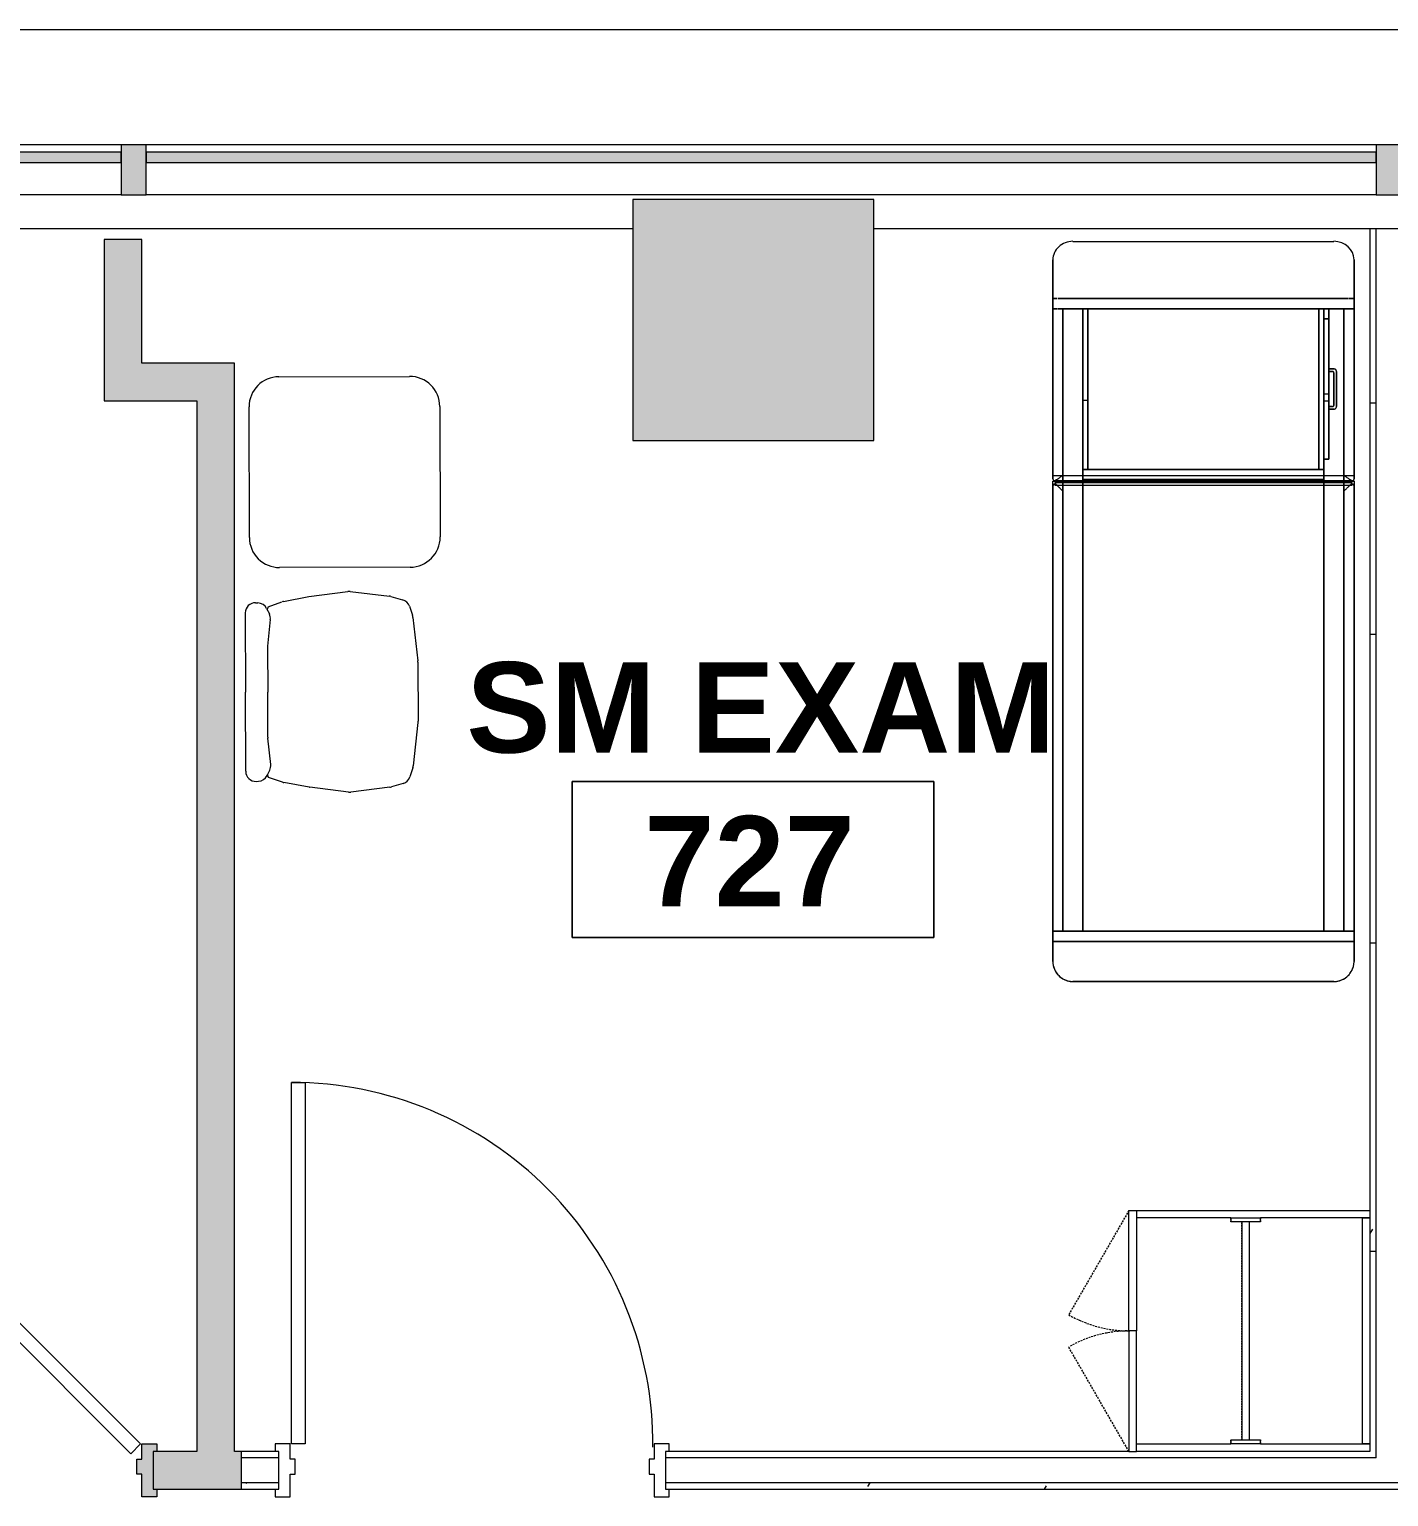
# Model space of a CAD drawing. Header units: inches. Extents: x 1076 to 2563, y 349 to 2134.
# Drawn here: x 1494.7 to 1630.1, y 1987.7 to 2133.9 of the extents above; entities that cross this region are included whole.
import ezdxf

# ---------------------------------------------------------------- set-up
doc = ezdxf.new("R2010")
doc.units = ezdxf.units.IN
doc.header["$MEASUREMENT"] = 0
doc.linetypes.add('Dash', pattern=[0.25, 0.125, -0.125])
doc.linetypes.add('Hidden', pattern=[0.28125, 0.1875, -0.09375])
for name, color, linetype, lineweight in [('A-AREA-IDEN', 2, 'Continuous', 9), ('A-DOOR', 31, 'Continuous', 13), ('A-GLAZ-CURT', 52, 'Continuous', 13), ('A-GLAZ-CWMG', 51, 'Continuous', 13), ('A-WALL', 113, 'Continuous', 13), ('A-WALL-PATT', 111, 'Continuous', 13), ('I-FURN', 30, 'Continuous', 9), ('I-WALL', 2, 'Continuous', 13), ('Q-CASE', 31, 'Continuous', 13), ('Q-CASE-HDLN', 31, 'Dash', 9)]:
    doc.layers.add(name, color=color, linetype=linetype, lineweight=lineweight)
doc.styles.add('Swis721 Lt BT_B', font='', dxfattribs={"height": 9})
doc.styles.get('Swis721 Lt BT_B').set_extended_font_data('Swis721 Lt BT', bold=True)
pattern_1 = [(0, (0, 0), (30.72, 7.68), [1.267, -21.773, 1.267, -21.773, -122.88]), (0, (0, 0), (30.72, 7.68), [-46.08, 1.267, -44.813, 1.267, -21.773, -53.76]), (0, (0, 0), (30.72, 7.68), [-115.2, 1.267, -14.093, 1.267, -37.133]), (120, (11.52, 3.84), (-22.011075, 22.7643), [1.267, -21.773, 1.267, -21.773, -122.88]), (120, (11.52, 3.84), (-22.011075, 22.7643), [-46.08, 1.267, -44.813, 1.267, -21.773, -53.76]), (120, (11.52, 3.84), (-22.011075, 22.7643), [-115.2, 1.267, -14.093, 1.267, -37.133]), (240, (15.36, 19.2), (-8.708925, -30.4443), [1.267, -21.773, 1.267, -21.773, -122.88]), (240, (15.36, 19.2), (-8.708925, -30.4443), [-46.08, 1.267, -44.813, 1.267, -21.773, -53.76]), (240, (15.36, 19.2), (-8.708925, -30.4443), [-115.2, 1.267, -14.093, 1.267, -37.133])]

# ---------------------------------------------------------------- blocks, each defined once
blk = doc.blocks.new('Door - Single - Solid Door-7732912-Level XX  POWER _ SIGNAL')
at = {"layer": 'A-DOOR'}
h = blk.add_hatch(color=250, dxfattribs=at)
h.paths.add_polyline_path([(22.12, 2.54), (22.12, 0.29), (21.62, 0.29), (21.62, -1.21), (22.12, -1.21), (22.12, -2.71), (23.62, -2.71), (23.62, -1.96), (23.24, -1.96), (23.24, 1.79), (23.62, 1.79), (23.62, 2.54), (23.24, 2.54)], flags=0)
h.paths.add_polyline_path([(-14.68, 2.54), (-15.63, 2.54), (-15.63, 1.79), (-15.26, 1.79), (-15.26, -1.96), (-15.63, -1.96), (-15.63, -2.71), (-14.13, -2.71), (-14.13, -1.21), (-13.63, -1.21), (-13.63, 0.29), (-14.13, 0.29), (-14.13, 2.54)], flags=0)
at = {"layer": 'A-DOOR', "color": 8, "lineweight": 20}
for p, q in [((-15.63, 2.54), (-14.13, 2.54)), ((-15.63, 1.79), (-15.63, 2.54)), ((-14.13, 2.54), (-14.13, 0.29)), ((22.12, 2.54), (23.62, 2.54)), ((22.12, 0.29), (22.12, 2.54)), ((23.62, 2.54), (23.62, 1.79)), ((-14.13, 0.29), (-13.63, 0.29)), ((-13.63, 0.29), (-13.63, -1.21)), ((21.62, 0.29), (22.12, 0.29)), ((21.62, -1.21), (21.62, 0.29)), ((-14.13, -1.21), (-14.13, -2.71)), ((-13.63, -1.21), (-14.13, -1.21)), ((22.12, -1.21), (21.62, -1.21)), ((22.12, -2.71), (22.12, -1.21)), ((-15.63, -2.71), (-15.63, -1.96)), ((-14.13, -2.71), (-15.63, -2.71)), ((-13.03, -1.74), (-14.01, -2.71)), ((-14.01, -2.71), (11.45, -28.17)), ((12.42, -27.2), (-13.03, -1.74)), ((23.62, -2.71), (22.12, -2.71)), ((23.62, -1.96), (23.62, -2.71)), ((11.45, -28.17), (12.42, -27.2))]:
    blk.add_line(p, q, dxfattribs=at)
at = {"layer": 'A-DOOR', "lineweight": 9}
blk.add_arc((-14.01, -2.71), 36, 315, 0.5, dxfattribs=at)
blk = doc.blocks.new('System Panel - Glazed-7148733-Level XX  POWER _ SIGNAL')
at = {"layer": 'A-GLAZ-CURT', "lineweight": 9}
blk.add_hatch(color=7, dxfattribs=at).paths.add_polyline_path([(23.75, 0.75), (23.75, 1.75), (-23.75, 1.75), (-23.75, 0.75)], flags=0)
at = {"layer": 'A-GLAZ-CURT', "color": 8, "lineweight": 20}
for p, q in [((23.75, 1.75), (-23.75, 1.75)), ((-23.75, 1.75), (-23.75, 0.75)), ((23.75, 0.75), (23.75, 1.75)), ((-23.75, 0.75), (23.75, 0.75))]:
    blk.add_line(p, q, dxfattribs=at)
blk = doc.blocks.new('System Panel - Glazed-7148734-Level XX  POWER _ SIGNAL')
at = {"layer": 'A-GLAZ-CURT', "lineweight": 9}
blk.add_hatch(color=7, dxfattribs=at).paths.add_polyline_path([(60.12, 0.75), (61.25, 0.75), (61.25, 1.75), (-61.25, 1.75), (-61.25, 0.75), (47.87, 0.75)], flags=0)
at = {"layer": 'A-GLAZ-CURT', "color": 8, "lineweight": 20}
for p, q in [((61.25, 1.75), (-61.25, 1.75)), ((-61.25, 1.75), (-61.25, 0.75)), ((61.25, 0.75), (61.25, 1.75)), ((-61.25, 0.75), (61.25, 0.75))]:
    blk.add_line(p, q, dxfattribs=at)
blk = doc.blocks.new('Rectangular Mullion - 2_5_ x 5_ rectangular-7148713-Level XX  POWER _ SIGNAL')
at = {"layer": 'A-GLAZ-CWMG', "lineweight": 9}
blk.add_hatch(color=7, dxfattribs=at).paths.add_polyline_path([(-1.25, 2.5), (1.25, 2.5), (1.25, -2.5), (-1.25, -2.5), (-1.25, -0.75)], flags=0)
at = {"layer": 'A-GLAZ-CWMG', "color": 8, "lineweight": 20}
for p, q in [((-1.25, 2.5), (1.25, 2.5)), ((-1.25, -2.5), (-1.25, 2.5)), ((1.25, 2.5), (1.25, -2.5)), ((1.25, -2.5), (-1.25, -2.5))]:
    blk.add_line(p, q, dxfattribs=at)
blk = doc.blocks.new('Rectangular Mullion - 2_5_ x 5_ rectangular-7148718-Level XX  POWER _ SIGNAL')
at = {"layer": 'A-GLAZ-CWMG', "lineweight": 9}
for p, q in [((1179.55, 2122.36), (1132.05, 2122.36)), ((1179.55, 2117.36), (1132.05, 2117.36))]:
    blk.add_line(p, q, dxfattribs=at)
blk = doc.blocks.new('Rectangular Mullion - 2_5_ x 5_ rectangular-7148719-Level XX  POWER _ SIGNAL')
at = {"layer": 'A-GLAZ-CWMG', "lineweight": 9}
for p, q in [((1628.8, 2122.36), (1506.3, 2122.36)), ((1628.8, 2117.36), (1506.3, 2117.36))]:
    blk.add_line(p, q, dxfattribs=at)
blk = doc.blocks.new('Door - Single - Solid Door-7355446-Level XX  POWER _ SIGNAL')
at = {"layer": 'A-DOOR'}
for p, q in [((-14.01, 38.71), (-12.63, 38.71)), ((-14.01, 2.71), (-14.01, 38.71)), ((-12.63, 38.71), (-12.63, 2.71)), ((-12.63, 2.71), (-14.01, 2.71))]:
    blk.add_line(p, q, dxfattribs=at)
at = {"layer": 'A-DOOR', "lineweight": 9}
for p, q in [((-15.63, 2.71), (-15.63, 1.96)), ((-14.13, 2.71), (-15.63, 2.71)), ((-14.13, 1.21), (-14.13, 2.71)), ((23.62, 2.71), (22.12, 2.71)), ((22.12, 2.71), (22.12, 1.21)), ((23.62, 1.96), (23.62, 2.71)), ((-13.63, 1.21), (-14.13, 1.21)), ((-13.63, -0.29), (-13.63, 1.21)), ((22.12, 1.21), (21.62, 1.21)), ((21.62, 1.21), (21.62, -0.29)), ((-14.13, -2.54), (-14.13, -0.29)), ((-14.13, -0.29), (-13.63, -0.29)), ((21.62, -0.29), (22.12, -0.29)), ((22.12, -0.29), (22.12, -2.54)), ((-15.63, -1.79), (-15.63, -2.54)), ((-15.63, -2.54), (-14.13, -2.54)), ((22.12, -2.54), (23.62, -2.54)), ((23.62, -2.54), (23.62, -1.79))]:
    blk.add_line(p, q, dxfattribs=at)
blk.add_arc((-14.01, 2.71), 36, 359.5, 90, dxfattribs=at)
blk = doc.blocks.new('F-Chairs - Side 03-3064987-Level XX  POWER _ SIGNAL')
at = {"layer": 'I-FURN'}
for p, q in [((-7.89, 0), (0, 0)), ((7.89, 0), (0, 0)), ((-8.89, -1.03), (-8.88, -1.27)), ((8.89, -1.03), (8.88, -1.27)), ((-8.98, -3.66), (-8.5, -2.28)), ((-8.5, -2.28), (-8.21, -2.18)), ((-8.32, -2.13), (-7.77, -2.4)), ((-7.23, -2.49), (-4.58, -2.22)), ((-4.48, -2.21), (0, -2.21)), ((4.48, -2.21), (0, -2.21)), ((7.23, -2.49), (4.58, -2.22)), ((8.32, -2.13), (7.77, -2.4)), ((8.5, -2.28), (8.21, -2.18)), ((8.5, -2.28), (8.98, -3.66)), ((-9.49, -6.31), (-9.01, -3.8)), ((9.01, -3.8), (9.5, -6.34)), ((-9.98, -10.22), (-9.5, -6.37)), ((9.5, -6.34), (9.98, -10.22)), ((-9.51, -14.36), (-9.99, -10.46)), ((9.99, -10.46), (9.51, -14.36)), ((-9.15, -15.67), (-9.48, -14.51)), ((9.48, -14.51), (9.15, -15.67)), ((-7.6, -16.65), (-8.5, -16.35)), ((-3.06, -17.17), (-7.39, -16.69)), ((2.94, -17.18), (-2.94, -17.18)), ((7.39, -16.69), (3.06, -17.17)), ((8.5, -16.35), (7.6, -16.65))]:
    blk.add_line(p, q, dxfattribs=at)
for centre, start, end in [((-7.89, -1), 90, 182), ((-7.88, -1.23), 182, 244), ((7.89, -1), 358, 90), ((7.88, -1.23), 296, 358), ((-7.33, -1.5), 244, 276), ((-4.48, -3.21), 90, 96), ((4.48, -3.21), 84, 90), ((7.33, -1.5), 264, 296), ((-8.03, -3.99), 160.9825, 169.1632), ((8.03, -3.99), 10.8368, 19.0175), ((-8.51, -6.5), 169.1632, 172.875), ((-8.99, -10.34), 172.875, 186.9664), ((8.99, -10.34), 353.0336, 7.125), ((-8.52, -14.23), 186.9664, 195.9742), ((8.52, -14.23), 344.0258, 353.0336), ((-8.18, -15.4), 195.9742, 251.5651), ((8.18, -15.4), 288.435, 344.0258), ((-7.28, -15.7), 251.5651, 263.6598), ((-2.94, -16.18), 263.6598, 270), ((2.94, -16.18), 270, 276.3402), ((7.28, -15.7), 276.3402, 288.435)]:
    blk.add_arc(centre, 1, start, end, dxfattribs=at)
blk = doc.blocks.new('Bernhardt_Design-Table-Occasional-Accent-_A19-A42_ - A19-7108323-Level XX  POWER _ SIGNAL')
at = {"layer": 'I-FURN'}
for p, q in [((-6.5, 9.5), (6.5, 9.5)), ((-9.5, -6.51), (-9.5, 6.5)), ((9.5, 6.5), (9.5, -6.5)), ((6.5, -9.5), (-6.51, -9.5))]:
    blk.add_line(p, q, dxfattribs=at)
for centre, radius, start, end in [((-6.5, 6.5), 3, 90, 180), ((6.5, 6.5), 3, 0, 90), ((-6.51, -6.51), 2.99, 180, 270), ((6.5, -6.5), 3, 270, 0)]:
    blk.add_arc(centre, radius, start, end, dxfattribs=at)
blk = doc.blocks.new('Bed-Healthcare-4_SMARTBIM - Treatment_Table_SMARTBIM-V66-Level XX  POWER _ SIGNAL')
at = {"layer": 'I-FURN'}
for p, q in [((-35.57, 15), (-35.88, 15)), ((-35.88, 15), (-35.57, 15)), ((-14.06, 15), (-35.57, 15)), ((-35.57, 15), (-14.36, 15)), ((-31, 15), (-32, 15)), ((-32, 15), (-31, 15)), ((-32, 14.96), (-32, 14.88)), ((-32, 14.88), (-32, 14.96)), ((-32, 14.87), (-32, 14.73)), ((-32, 14.73), (-32, 14.87)), ((-32, 14.71), (-32, 14.53)), ((-32, 14.53), (-32, 14.71)), ((-31, 14.88), (-31, 14.96)), ((-31, 14.96), (-31, 14.88)), ((-31, 14.74), (-31, 14.87)), ((-31, 14.87), (-31, 14.74)), ((-31, 14.54), (-31, 14.71)), ((-31, 14.71), (-31, 14.54)), ((-14.36, 15), (-14.06, 15)), ((-14.36, 14.98), (-14.36, 14.94)), ((-14.36, 14.94), (-14.36, 14.86)), ((-14.36, 14.86), (-14.36, 14.71)), ((-14.36, 14.7), (-14.36, 14.26)), ((-13.85, 14.86), (-13.85, -14.86)), ((-13.84, -15), (-13.84, 15)), ((-13.84, 15), (34, 15)), ((-13.84, -15), (-13.84, 15)), ((-13.84, 15), (-13.63, 15)), ((-13.65, 14.81), (-13.65, -14.81)), ((34, 15), (-13.63, 15)), ((-13.41, 14.65), (-13.41, 14.81)), ((-13.41, -14.56), (-13.41, 14.65)), ((32, 15), (31, 15)), ((31, 15), (32, 15)), ((31, 14.96), (31, 14.87)), ((31, 14.87), (31, 14.96)), ((31, 14.86), (31, 14.71)), ((31, 14.71), (31, 14.86)), ((31, 14.7), (31, 14.51)), ((31, 14.51), (31, 14.7)), ((32, 14.87), (32, 14.96)), ((32, 14.96), (32, 14.87)), ((32, 14.71), (32, 14.86)), ((32, 14.86), (32, 14.71)), ((32, 14.51), (32, 14.7)), ((32, 14.7), (32, 14.51)), ((-32, 14.46), (-32, 14.26)), ((-32, 14.26), (-32, 14.46)), ((-32, 14.22), (-32, -14.22)), ((-32, -14.22), (-32, 14.22)), ((-31, 12.5), (-31, 14.5)), ((-31, 14.5), (-31, 14)), ((-14.46, 14), (-31, 14)), ((-31, 14), (-31, 12.5)), ((-31, 12.5), (-31, 14)), ((-31, 14), (-14.46, 14)), ((-31, 14), (-31, 12.5)), ((-21.25, 13.25), (-24.75, 13.25)), ((-24.75, 13.25), (-21.25, 13.25)), ((-21.25, 13.25), (-24.75, 13.25)), ((-24.75, 13.25), (-21.25, 13.25)), ((-14.22, 14), (-14.44, 14)), ((-14.44, 14), (-14.22, 14)), ((-14.36, 14.26), (-14.36, -14.26)), ((-14.04, 14), (-14.22, 14)), ((-14.22, 14), (-14.04, 14)), ((-13.92, 14), (-14.04, 14)), ((-14.04, 14), (-13.92, 14)), ((-13.85, 14), (-13.91, 14)), ((-13.91, 14), (-13.85, 14)), ((-13.65, 14), (-13.84, 14)), ((-13.84, 14), (-13.65, 14)), ((-13.49, 14), (-13.65, 14)), ((-13.65, 14), (-13.49, 14)), ((-13.42, 14), (-13.49, 14)), ((-13.49, 14), (-13.42, 14)), ((-13.29, 14), (-13.41, 14)), ((-13.41, 14), (-13.29, 14)), ((-13.07, 14), (-13.29, 14)), ((-13.29, 14), (-13.07, 14)), ((-12.84, 14), (-13.07, 14)), ((-13.07, 14), (-12.84, 14)), ((31, 14), (-12.84, 14)), ((-12.84, 14), (31, 14)), ((31, 14.5), (31, 14.27)), ((31, 14.27), (31, 14.5)), ((31, 14.26), (31, 14.01)), ((31, 14.01), (31, 14.26)), ((31, 12), (31, 14)), ((31, 14), (31, 12)), ((31, 14), (31, -14)), ((31, 12), (31, 14)), ((32, 14.27), (32, 14.5)), ((32, 14.5), (32, 14.27)), ((32, 14.01), (32, 14.26)), ((32, 14.26), (32, 14.01)), ((32, -14), (32, 14)), ((32, 14), (32, -14)), ((-37.7, -13), (-37.7, 13)), ((-31, 12.5), (-31, 12)), ((-31, 12), (-31, 12.5)), ((-21.83, 12.5), (-31, 12.5)), ((-31, 12.5), (-22.49, 12.5)), ((-31, 12.5), (-31, 12)), ((-31, 12.5), (-31, 12)), ((-31, 12), (-31, 12.5)), ((-31, 12.5), (-31, 12)), ((-31, 12), (-21.83, 12)), ((-21.83, 12), (-31, 12)), ((-22.49, 12), (-31, 12)), ((-31, 12), (-21.83, 12)), ((-21.83, 12), (-31, 12)), ((-31, 12), (-31, 11.5)), ((-31, 11.5), (-31, 12)), ((-31, 12), (-30, 12)), ((-21.83, 12), (-31, 12)), ((-31, 12), (-31, -11.5)), ((-31, -11.5), (-31, 12)), ((-31, 12), (-21.83, 12)), ((-31, 12), (-31, 11.5)), ((-30, 12), (-31, 12)), ((-31, 12), (-30, 12)), ((-31, 11.5), (-31, 12)), ((-31, -11.5), (-31, 12)), ((-31, 12), (-31, 11.5)), ((-30, 12.5), (-21.83, 12.5)), ((-25, 12.5), (-30, 12.5)), ((-25, 12.5), (-30, 12.5)), ((-30, 12.5), (-25, 12.5)), ((-30, 12), (-30, 12.5)), ((-30, 12.5), (-30, 12)), ((-30, 12.5), (-30, 12)), ((-30, 12.5), (-30, 12)), ((-30, 12), (-21.83, 12)), ((-21.83, 12), (-30, 12)), ((-21.83, 12), (-30, 12)), ((-30, 12), (-21.83, 12)), ((-30, 12), (-21.83, 12)), ((-21.83, 12), (-30, 12)), ((-30, 12), (-21.83, 12)), ((-25, 13), (-25, 12.5)), ((-25, 12.5), (-25, 13)), ((-25, 13), (-25, 12.5)), ((-25, 12.5), (-25, 13)), ((-25, 12.5), (-24.75, 12.5)), ((-24.75, 12.5), (-25, 12.5)), ((-25, 12.5), (-24.75, 12.5)), ((-24.75, 12.5), (-25, 12.5)), ((-24.75, 12.5), (-25, 12.5)), ((-24.75, 12.5), (-25, 12.5)), ((-25, 12.5), (-24.75, 12.5)), ((-24.75, 12.5), (-24.75, 12.87)), ((-24.75, 12.87), (-24.75, 12.5)), ((-24.75, 12.5), (-24.75, 12.87)), ((-24.75, 12.87), (-24.75, 12.5)), ((-21.83, 12.5), (-24.75, 12.5)), ((-21.83, 12.5), (-24.75, 12.5)), ((-24.75, 12.5), (-21.83, 12.5)), ((-24.62, 13), (-21.37, 13)), ((-21.37, 13), (-24.62, 13)), ((-24.62, 13), (-21.37, 13)), ((-21.37, 13), (-24.62, 13)), ((-22.49, 12.5), (-21.83, 12.5)), ((-22.49, 12.5), (-22.49, 12)), ((-21.83, 12), (-22.49, 12)), ((-21.83, 12), (-21.83, 12.5)), ((-21.83, 12.5), (-16, 12.5)), ((-21.25, 12.5), (-21.83, 12.5)), ((-21.25, 12.5), (-21.83, 12.5)), ((-21.83, 12.5), (-21.25, 12.5)), ((-21.83, 12), (-14.46, 12)), ((-15, 12), (-21.83, 12)), ((-21.83, 12), (-16, 12)), ((-16, 12), (-21.83, 12)), ((-16, 12), (-21.83, 12)), ((-21.83, 12), (-16, 12)), ((-15, 12), (-21.83, 12)), ((-21.83, 12), (-16, 12)), ((-14.46, 12), (-21.83, 12)), ((-21.83, 12), (-15, 12)), ((-16, 12), (-21.83, 12)), ((-21.83, 12), (-16, 12)), ((-21.25, 12.87), (-21.25, 12.5)), ((-21.25, 12.5), (-21.25, 12.87)), ((-21.25, 12.87), (-21.25, 12.5)), ((-21.25, 12.5), (-21.25, 12.87)), ((-21.25, 12.5), (-21, 12.5)), ((-21, 12.5), (-21.25, 12.5)), ((-21.25, 12.5), (-21, 12.5)), ((-21, 12.5), (-21.25, 12.5)), ((-21, 12.5), (-21.25, 12.5)), ((-21, 12.5), (-21.25, 12.5)), ((-21.25, 12.5), (-21, 12.5)), ((-21, 12.5), (-21, 13)), ((-21, 13), (-21, 12.5)), ((-21, 12.5), (-21, 13)), ((-21, 13), (-21, 12.5)), ((-16, 12.5), (-21, 12.5)), ((-16, 12.5), (-21, 12.5)), ((-21, 12.5), (-16, 12.5)), ((-16, 12.5), (-16, 12)), ((-16, 12.5), (-16, 12)), ((-16, 12), (-16, 12.5)), ((-16, 12.5), (-16, 12)), ((-16, 12), (-15, 12)), ((-14.46, 12), (-16, 12)), ((-16, 12), (-14.46, 12)), ((-14.46, 12), (-15, 12)), ((-15, 11.5), (-15, 12)), ((-15, 12), (-15, 11.5)), ((-14.46, 12), (-15, 12)), ((-15, 12), (-15, -12)), ((-15, 11.5), (-15, 12)), ((-15, 12), (-14.46, 12)), ((-15, 12), (-14.46, 12)), ((-14.44, 12), (-14.23, 12)), ((-14.23, 12), (-14.44, 12)), ((-14.23, 12), (-14.44, 12)), ((-14.44, 12), (-14.23, 12)), ((-14.23, 12), (-14.44, 12)), ((-14.44, 12), (-14.23, 12)), ((-14.23, 12), (-14.44, 12)), ((-14.44, 12), (-14.23, 12)), ((-14.22, 12), (-14.05, 12)), ((-14.05, 12), (-14.22, 12)), ((-14.05, 12), (-14.22, 12)), ((-14.22, 12), (-14.05, 12)), ((-14.05, 12), (-14.22, 12)), ((-14.22, 12), (-14.05, 12)), ((-14.05, 12), (-14.22, 12)), ((-14.22, 12), (-14.05, 12)), ((-14.04, 12), (-13.93, 12)), ((-13.93, 12), (-14.04, 12)), ((-13.93, 12), (-14, 12)), ((-14, -12), (-14, 12)), ((-14, 12), (-14, -12)), ((-14, 12), (-13.93, 12)), ((-13.93, 12), (-14, 12)), ((-14, 12), (-13.93, 12)), ((-13.91, 12), (-13.86, 12)), ((-13.86, 12), (-13.91, 12)), ((-13.86, 12), (-13.91, 12)), ((-13.91, 12), (-13.86, 12)), ((-13.86, 12), (-13.91, 12)), ((-13.91, 12), (-13.86, 12)), ((-13.84, 12), (-13.65, 12)), ((-13.65, 12), (-13.84, 12)), ((-13.65, 12), (-13.84, 12)), ((-13.84, 12), (-13.65, 12)), ((-13.65, 12), (-13.84, 12)), ((-13.84, 12), (-13.65, 12)), ((-13.65, 12), (-13.5, 12)), ((-13.5, 12), (-13.65, 12)), ((-13.5, 12), (-13.65, 12)), ((-13.65, 12), (-13.5, 12)), ((-13.5, 12), (-13.65, 12)), ((-13.65, 12), (-13.5, 12)), ((-13.41, 12), (-13.31, 12)), ((-13.31, 12), (-13.41, 12)), ((-13.31, 12), (-13.41, 12)), ((-13.41, 12), (-13.31, 12)), ((-13.31, 12), (-13.41, 12)), ((-13.41, 12), (-13.31, 12)), ((-13.29, 12), (-13.09, 12)), ((-13.09, 12), (-13.29, 12)), ((-13.09, 12), (-13.29, 12)), ((-13.29, 12), (-13.09, 12)), ((-13.09, 12), (-13.29, 12)), ((-13.29, 12), (-13.09, 12)), ((-13.07, 12), (-12.85, 12)), ((-12.85, 12), (-13.07, 12)), ((-12.85, 12), (-13.07, 12)), ((-13.07, 12), (-12.85, 12)), ((-12.85, 12), (-13.07, 12)), ((-13.07, 12), (-12.85, 12)), ((-12.84, 12), (31, 12)), ((31, 12), (-12.84, 12)), ((31, 12), (-12.84, 12)), ((-12.84, 12), (31, 12)), ((31, 12), (-12.84, 12)), ((-12.84, 12), (31, 12)), ((31, -12), (31, 12)), ((31, 12), (31, -12)), ((31, -12), (31, 12)), ((31, 12), (31, -12)), ((31, -12), (31, 12)), ((36, -13), (36, 13)), ((36, 13), (36, -13)), ((-31, 11.5), (-15, 11.5)), ((-15, 11.5), (-31, 11.5)), ((-31, 11.5), (-31, -11.5)), ((-31, -11.5), (-31, 11.5)), ((-31, 11.5), (-31, -11.5)), ((-15, -11.5), (-15, 11.5)), ((-31, -11.5), (-21.84, -11.5)), ((-21.84, -11.5), (-31, -11.5)), ((-31, -12), (-31, -11.5)), ((-31, -11.5), (-31, -12)), ((-31, -11.5), (-31, -12)), ((-21.84, -11.5), (-31, -11.5)), ((-31, -11.5), (-21.84, -11.5)), ((-31, -12), (-31, -11.5)), ((-31, -11.5), (-31, -12)), ((-31, -12), (-31, -11.5)), ((-31, -11.5), (-31, -12)), ((-31, -12), (-31, -11.5)), ((-31, -12), (-31, -11.5)), ((-31, -11.5), (-31, -12)), ((-21.84, -11.5), (-21.84, -12)), ((-21.84, -11.5), (-21.84, -12)), ((-15, -11.5), (-21.84, -11.5)), ((-21.84, -11.5), (-15, -11.5)), ((-15, -12), (-15, -11.5)), ((-15, -11.5), (-15, -12)), ((-15, -12), (-15, -11.5)), ((-31, -12), (-31, -14)), ((-21.84, -12), (-31, -12)), ((-31, -12), (-21.84, -12)), ((-31, -14), (-31, -12)), ((-31, -12), (-21.84, -12)), ((-21.84, -12), (-31, -12)), ((-31, -12), (-21.84, -12)), ((-21.84, -12), (-31, -12)), ((-31, -12), (-21.84, -12)), ((-21.84, -12), (-31, -12)), ((-31, -12), (-21.84, -12)), ((-21.84, -12), (-31, -12)), ((-31, -14.5), (-31, -12)), ((-31, -12), (-31, -14)), ((-14.46, -12), (-21.84, -12)), ((-21.84, -12), (-15, -12)), ((-21.84, -12), (-15, -12)), ((-15, -12), (-21.84, -12)), ((-21.84, -12), (-14.46, -12)), ((-15, -12), (-21.84, -12)), ((-21.84, -12), (-14.46, -12)), ((-14.46, -12), (-21.84, -12)), ((-15, -12), (-14.46, -12)), ((-15, -12), (-14.46, -12)), ((-14.46, -12), (-15, -12)), ((-14.46, -12), (-15, -12)), ((-14.22, -12), (-14.42, -12)), ((-14.42, -12), (-14.22, -12)), ((-14.42, -12), (-14.22, -12)), ((-14.22, -12), (-14.42, -12)), ((-14.42, -12), (-14.22, -12)), ((-14.22, -12), (-14.42, -12)), ((-14.42, -12), (-14.22, -12)), ((-14.22, -12), (-14.42, -12)), ((-14.04, -12), (-14.2, -12)), ((-14.2, -12), (-14.04, -12)), ((-14.2, -12), (-14.04, -12)), ((-14.04, -12), (-14.2, -12)), ((-14.2, -12), (-14.04, -12)), ((-14.04, -12), (-14.2, -12)), ((-14.2, -12), (-14.04, -12)), ((-14.04, -12), (-14.2, -12)), ((-13.91, -12), (-14.03, -12)), ((-14.03, -12), (-13.91, -12)), ((-14, -12), (-13.91, -12)), ((-13.91, -12), (-14, -12)), ((-14, -12), (-13.91, -12)), ((-13.91, -12), (-14, -12)), ((-13.85, -12), (-13.91, -12)), ((-13.91, -12), (-13.85, -12)), ((-13.91, -12), (-13.85, -12)), ((-13.85, -12), (-13.91, -12)), ((-13.91, -12), (-13.85, -12)), ((-13.85, -12), (-13.91, -12)), ((-13.65, -12), (-13.79, -12)), ((-13.79, -12), (-13.65, -12)), ((-13.79, -12), (-13.65, -12)), ((-13.65, -12), (-13.79, -12)), ((-13.79, -12), (-13.65, -12)), ((-13.65, -12), (-13.79, -12)), ((-13.49, -12), (-13.63, -12)), ((-13.63, -12), (-13.49, -12)), ((-13.63, -12), (-13.49, -12)), ((-13.49, -12), (-13.63, -12)), ((-13.63, -12), (-13.49, -12)), ((-13.49, -12), (-13.63, -12)), ((-13.41, -12), (-13.47, -12)), ((-13.47, -12), (-13.41, -12)), ((-13.47, -12), (-13.41, -12)), ((-13.41, -12), (-13.47, -12)), ((-13.47, -12), (-13.41, -12)), ((-13.41, -12), (-13.47, -12)), ((-13.29, -12), (-13.41, -12)), ((-13.41, -12), (-13.29, -12)), ((-13.41, -12), (-13.29, -12)), ((-13.29, -12), (-13.41, -12)), ((-13.41, -12), (-13.29, -12)), ((-13.29, -12), (-13.41, -12)), ((-13.07, -12), (-13.27, -12)), ((-13.27, -12), (-13.07, -12)), ((-13.27, -12), (-13.07, -12)), ((-13.07, -12), (-13.27, -12)), ((-13.27, -12), (-13.07, -12)), ((-13.07, -12), (-13.27, -12)), ((31, -12), (-13.05, -12)), ((-13.05, -12), (31, -12)), ((-13.05, -12), (31, -12)), ((31, -12), (-13.05, -12)), ((-13.05, -12), (31, -12)), ((31, -12), (-13.05, -12)), ((31, -14), (31, -12)), ((31, -12), (31, -14)), ((31, -14), (31, -12)), ((-32, -14.26), (-32, -14.46)), ((-32, -14.46), (-32, -14.26)), ((-32, -14.56), (-32, -14.71)), ((-32, -14.71), (-32, -14.56)), ((-31, -14), (-14.46, -14)), ((-14.46, -14), (-31, -14)), ((-31, -14), (-31, -14.5)), ((-31, -14.71), (-31, -14.56)), ((-31, -14.56), (-31, -14.71)), ((-14.44, -14), (-14.22, -14)), ((-14.22, -14), (-14.44, -14)), ((-14.36, -14.26), (-14.36, -14.7)), ((-14.22, -14), (-14.04, -14)), ((-14.04, -14), (-14.22, -14)), ((-14.04, -14), (-13.91, -14)), ((-13.91, -14), (-14.04, -14)), ((-13.91, -14), (-13.85, -14)), ((-13.85, -14), (-13.91, -14)), ((-13.82, -14), (-13.64, -14)), ((-13.64, -14), (-13.82, -14)), ((-13.64, -14), (-13.49, -14)), ((-13.49, -14), (-13.64, -14)), ((-13.48, -14), (-13.41, -14)), ((-13.41, -14), (-13.48, -14)), ((-13.41, -14), (-13.29, -14)), ((-13.29, -14), (-13.41, -14)), ((-13.41, -14.65), (-13.41, -14.58)), ((-13.29, -14), (-13.07, -14)), ((-13.07, -14), (-13.29, -14)), ((-13.07, -14), (-12.84, -14)), ((-12.84, -14), (-13.07, -14)), ((-12.84, -14), (31, -14)), ((31, -14), (-12.84, -14)), ((31, -14.01), (31, -14.26)), ((31, -14.26), (31, -14.01)), ((31, -14.27), (31, -14.5)), ((31, -14.5), (31, -14.27)), ((31, -14.51), (31, -14.7)), ((31, -14.7), (31, -14.51)), ((32, -14.26), (32, -14.01)), ((32, -14.01), (32, -14.26)), ((32, -14.5), (32, -14.27)), ((32, -14.27), (32, -14.5)), ((32, -14.7), (32, -14.51)), ((32, -14.51), (32, -14.7)), ((-35.88, -15), (-35.57, -15)), ((-14.36, -15), (-35.88, -15)), ((-35.57, -15), (-14.06, -15)), ((-32, -14.73), (-32, -14.87)), ((-32, -14.87), (-32, -14.73)), ((-32, -14.88), (-32, -14.96)), ((-32, -14.96), (-32, -14.88)), ((-32, -15), (-31, -15)), ((-31, -15), (-32, -15)), ((-31, -14.87), (-31, -14.74)), ((-31, -14.74), (-31, -14.87)), ((-31, -14.96), (-31, -14.88)), ((-31, -14.88), (-31, -14.96)), ((-14.36, -14.71), (-14.36, -14.86)), ((-14.36, -14.86), (-14.36, -14.94)), ((-14.36, -14.94), (-14.36, -14.98)), ((-14.06, -15), (-14.36, -15)), ((34, -15), (-13.84, -15)), ((-13.63, -15), (-13.84, -15)), ((-13.63, -15), (34, -15)), ((-13.41, -14.81), (-13.41, -14.65)), ((31, -14.71), (31, -14.86)), ((31, -14.86), (31, -14.71)), ((31, -14.87), (31, -14.96)), ((31, -14.96), (31, -14.87)), ((31, -15), (32, -15)), ((32, -15), (31, -15)), ((32, -14.86), (32, -14.71)), ((32, -14.71), (32, -14.86)), ((32, -14.96), (32, -14.87)), ((32, -14.87), (32, -14.96))]:
    blk.add_line(p, q, dxfattribs=at)
at = {"layer": 'I-FURN', "flags": 128}
for points in [[(-13.41, 14.88), (-13.53, 14.84), (-13.65, 14.81)], [(-13.63, 15), (-13.52, 14.97), (-13.41, 14.88)], [(36, 13), (36, 13.08), (35.99, 13.16), (35.99, 13.24), (35.97, 13.32), (35.96, 13.4), (35.94, 13.48), (35.92, 13.55), (35.9, 13.63), (35.87, 13.7), (35.84, 13.78), (35.81, 13.85), (35.77, 13.92), (35.74, 13.99), (35.69, 14.06), (35.65, 14.13), (35.6, 14.19), (35.56, 14.26), (35.5, 14.32), (35.45, 14.38), (35.39, 14.43), (35.33, 14.49), (35.27, 14.54), (35.21, 14.59), (35.15, 14.64), (35.08, 14.68), (35.01, 14.72), (34.94, 14.76), (34.87, 14.8), (34.8, 14.83), (34.72, 14.86), (34.65, 14.89), (34.57, 14.92), (34.5, 14.94), (34.42, 14.96), (34.34, 14.97), (34.26, 14.98), (34.18, 14.99), (34.1, 15), (34.02, 15), (34, 15)], [(34, -15), (34.08, -15), (34.16, -14.99), (34.24, -14.99), (34.32, -14.97), (34.4, -14.96), (34.48, -14.94), (34.55, -14.92), (34.63, -14.9), (34.7, -14.87), (34.78, -14.84), (34.85, -14.81), (34.92, -14.77), (34.99, -14.74), (35.06, -14.69), (35.13, -14.65), (35.19, -14.6), (35.26, -14.56), (35.32, -14.5), (35.38, -14.45), (35.43, -14.39), (35.49, -14.33), (35.54, -14.27), (35.59, -14.21), (35.64, -14.15), (35.68, -14.08), (35.72, -14.01), (35.76, -13.94), (35.8, -13.87), (35.83, -13.8), (35.86, -13.72), (35.89, -13.65), (35.92, -13.57), (35.94, -13.5), (35.96, -13.42), (35.97, -13.34), (35.98, -13.26), (35.99, -13.18), (36, -13.1), (36, -13.02), (36, -13)], [(-13.65, -14.81), (-13.53, -14.84), (-13.41, -14.88)], [(-13.41, -14.88), (-13.52, -14.97), (-13.63, -15)]]:
    blk.add_lwpolyline(points, dxfattribs=at)
at = {"layer": 'I-FURN'}
for centre, radius, start, end in [((34, 13), 2, 60, 90), ((34, 13), 2, 45, 60), ((-24.75, 13), 0.25, 90, 180), ((-24.75, 13), 0.25, 90, 180), ((-24.75, 13), 0.25, 120, 180), ((-24.75, 13), 0.25, 90, 165), ((-24.75, 13), 0.25, 105, 120), ((-24.75, 13), 0.25, 90, 105), ((-21.25, 13), 0.25, 60, 90), ((-21.25, 13), 0.25, 30, 90), ((-21.25, 13), 0.25, 30, 90), ((-21.25, 13), 0.25, 75, 90), ((-21.25, 13), 0.25, 0, 75), ((-21.25, 13), 0.25, 45, 60), ((-21.25, 13), 0.25, 0, 45), ((34, 13), 2, 0, 45), ((-24.75, 13), 0.25, 165, 180), ((-24.62, 12.87), 0.125, 90, 180), ((-24.62, 12.87), 0.125, 90, 180), ((-24.62, 12.87), 0.125, 90, 180), ((-24.62, 12.87), 0.125, 120, 180), ((-24.62, 12.87), 0.125, 90, 120), ((-21.37, 12.87), 0.125, 0, 90), ((-21.37, 12.87), 0.125, 360, 90), ((-21.37, 12.87), 0.125, 0, 90), ((-21.37, 12.87), 0.125, 75, 90), ((-21.37, 12.87), 0.125, 30, 75), ((-21.37, 12.87), 0.125, 360, 30), ((-21.25, 13), 0.25, 15, 30), ((-21.25, 13), 0.25, 0, 30), ((-21.25, 13), 0.25, 0, 15), ((34, -13), 2, 330, 0), ((34, -13), 2, 270, 315), ((34, -13), 2, 315, 330)]:
    blk.add_arc(centre, radius, start, end, dxfattribs=at)
for centre, major_axis, ratio, start_param, end_param in [((-35.88, 13), (0, 2), 0.913075, 0, 1.570796), ((-14.06, 14), (0, 1), 0.407793, 5.75613, 6.283185), ((-35.88, -13), (0, 2), 0.913075, 1.570796, 3.141593), ((-14.06, -14), (0, 1), 0.407793, 3.141593, 3.668648)]:
    blk.add_ellipse(centre, major_axis=major_axis, ratio=ratio, start_param=start_param, end_param=end_param, dxfattribs=at)
for points, knots in [([(-13.85, 14.86), (-13.86, 14.82), (-13.89, 14.74), (-13.96, 14.63), (-14, 14.55), (-14.05, 14.48), (-14.12, 14.38), (-14.25, 14.22), (-14.36, 14.09), (-14.44, 14)], [-1, -1, -1, -1, -0.75, -0.625, -0.5625, -0.5, -0.375, -0.25, 0, 0, 0, 0]), ([(-12.84, 14), (-12.92, 14.08), (-13.03, 14.2), (-13.18, 14.35), (-13.29, 14.46), (-13.39, 14.56), (-13.52, 14.68), (-13.6, 14.76), (-13.65, 14.81)], [-1, -1, -1, -1, -0.75, -0.625, -0.5, -0.375, -0.25, 0, 0, 0, 0]), ([(-14.44, -14), (-14.36, -14.09), (-14.25, -14.22), (-14.12, -14.38), (-14.05, -14.48), (-14, -14.55), (-13.96, -14.63), (-13.89, -14.74), (-13.86, -14.82), (-13.85, -14.86)], [0, 0, 0, 0, 0.25, 0.375, 0.5, 0.5625, 0.625, 0.75, 1, 1, 1, 1]), ([(-13.65, -14.81), (-13.6, -14.76), (-13.52, -14.68), (-13.39, -14.56), (-13.29, -14.46), (-13.18, -14.35), (-13.03, -14.2), (-12.91, -14.08), (-12.84, -14)], [0, 0, 0, 0, 0.25, 0.375, 0.5, 0.625, 0.75, 1, 1, 1, 1])]:
    blk.add_open_spline(points, degree=3, knots=knots, dxfattribs=at)
blk = doc.blocks.new('CW Cupbd Combined - Robe 80_h x 24_d - 2 Doors - 1 rail - 1 shoe shelf-7651475-Level XX  POWER _ SIGNAL')
at = {"layer": 'Q-CASE', "linetype": 'Hidden', "lineweight": 9}
for p, q in [((2, 26.36), (12.39, 32.36)), ((26, 26.36), (15.6, 32.36))]:
    blk.add_line(p, q, dxfattribs=at)
at = {"layer": 'Q-CASE', "lineweight": 20}
for p, q in [((14, 26.36), (2, 26.36)), ((2, 26.36), (2, 25.61)), ((14, 25.61), (14, 26.36)), ((14, 25.61), (14, 26.36)), ((14, 26.36), (26, 26.36)), ((26, 26.36), (26, 25.61)), ((2, 25.61), (14, 25.61)), ((2, 2.36), (2, 25.61)), ((2.75, 25.61), (2.75, 16.21)), ((26, 25.61), (14, 25.61)), ((25.25, 16.21), (25.25, 25.61)), ((26, 25.61), (26, 2.36)), ((2.75, 13.26), (2.75, 2.36)), ((25.25, 2.36), (25.25, 13.26)), ((2.75, 3.11), (25.25, 3.11)), ((2.75, 2.36), (2.75, 3.11)), ((25.25, 3.11), (25.25, 2.36)), ((2.75, 2.36), (2, 2.36)), ((25.25, 2.36), (2.75, 2.36)), ((26, 2.36), (25.25, 2.36))]:
    blk.add_line(p, q, dxfattribs=at)
at = {"layer": 'Q-CASE', "lineweight": 9}
for p, q in [((3.14, 16.21), (2.75, 16.21)), ((2.75, 13.26), (2.75, 16.21)), ((3.14, 16.21), (3.14, 13.26)), ((25.25, 16.21), (24.85, 16.21)), ((24.85, 13.26), (24.85, 16.21)), ((25.25, 16.21), (25.25, 13.26)), ((24.85, 15.13), (3.14, 15.13)), ((2.75, 13.26), (3.14, 13.26)), ((3.14, 14.34), (24.85, 14.34)), ((24.85, 13.26), (25.25, 13.26))]:
    blk.add_line(p, q, dxfattribs=at)
at = {"layer": 'Q-CASE', "linetype": 'Hidden', "lineweight": 9}
for centre, start, end in [((2, 26.36), 359.5, 30), ((26, 26.36), 150, 180.5)]:
    blk.add_arc(centre, 12, start, end, dxfattribs=at)
at = {"layer": 'Q-CASE-HDLN'}
for p, q in [((2.75, 16.21), (3.14, 16.21)), ((3.14, 16.21), (3.14, 13.26)), ((24.85, 13.26), (24.85, 16.21)), ((24.85, 16.21), (25.25, 16.21)), ((3.14, 15.13), (24.85, 15.13)), ((3.14, 13.26), (2.75, 13.26)), ((3.14, 14.34), (24.85, 14.34)), ((25.25, 13.26), (24.85, 13.26))]:
    blk.add_line(p, q, dxfattribs=at)
blk = doc.blocks.new('Room Tag - Room Name and Number-3379422-Level XX  POWER _ SIGNAL')
at = {"layer": 'A-AREA-IDEN'}
for p, q in [((-0.1881, -0.1636), (-0.1881, -0.0018)), ((-0.1881, -0.0018), (0.1869, -0.0018)), ((0.1869, -0.0018), (-0.1881, -0.0018)), ((-0.1881, -0.0018), (-0.1881, -0.1636)), ((0.1869, -0.0018), (0.1869, -0.1636)), ((0.1869, -0.1636), (0.1869, -0.0018)), ((0.1869, -0.1636), (-0.1881, -0.1636)), ((-0.1881, -0.1636), (0.1869, -0.1636))]:
    blk.add_line(p, q, dxfattribs=at)

msp = doc.modelspace()

# ---------------------------------------------------------------- hatches: boundary and pattern name
at = {"layer": 'A-WALL'}
msp.add_hatch(color=250, dxfattribs=at).paths.add_polyline_path([(1578.77, 2092.92), (1578.77, 2116.92), (1554.77, 2116.92), (1554.77, 2092.92), (1566.41, 2092.92)], flags=0)
at = {"layer": 'A-WALL-PATT', "lineweight": 9}
for points in [[(1502.11, 2096.86), (1505.86, 2096.86), (1505.86, 2112.92), (1502.11, 2112.92)], [(1505.86, 2096.86), (1515.11, 2096.86), (1515.11, 2100.61), (1505.86, 2100.61)], [(1515.11, 1992.24), (1515.11, 2096.86), (1511.36, 2096.86), (1511.36, 1992.24)]]:
    msp.add_hatch(color=7, dxfattribs=at).paths.add_polyline_path(points, flags=0)
h = msp.add_hatch(dxfattribs=at)
h.set_pattern_fill('FP_1', color=256, style=0, pattern_type=2)
h.set_pattern_definition(pattern_1)
h.paths.add_polyline_path([(1628.8, 1992.24), (1628.8, 2113.98), (1628.18, 2113.98), (1628.18, 1992.24)], flags=0)
h = msp.add_hatch(color=7, dxfattribs=at)
h.paths.add_polyline_path([(1515.11, 1988.49), (1515.77, 1988.49), (1515.77, 1992.24), (1506.98, 1992.24), (1506.98, 1988.49), (1511.36, 1988.49)], flags=0)
h.paths.add_polyline_path([(1391.23, 1988.49), (1468.48, 1988.49), (1468.48, 1992.24), (1391.23, 1992.24)], flags=0)
h.paths.add_polyline_path([(1264.38, 1988.49), (1352.73, 1988.49), (1352.73, 1992.24), (1234.65, 1992.24), (1234.65, 1988.49), (1264.15, 1988.49)], flags=0)
h = msp.add_hatch(dxfattribs=at)
h.set_pattern_fill('FP_1', color=256, style=0, pattern_type=2)
h.set_pattern_definition(pattern_1)
h.paths.add_polyline_path([(1771.75, 1991.62), (1827.12, 1991.62), (1827.12, 1992.24), (1771.75, 1992.24)], flags=0)
h.paths.add_polyline_path([(1726.62, 1991.62), (1727.25, 1991.62), (1727.25, 1992.24), (1725.37, 1992.24), (1725.37, 1991.62), (1726.31, 1991.62)], flags=0)
h.paths.add_polyline_path([(1729.75, 1991.62), (1733.25, 1991.62), (1733.25, 1992.24), (1729.75, 1992.24)], flags=0)
h.paths.add_polyline_path([(1615.42, 1991.62), (1628.8, 1991.62), (1628.8, 1992.24), (1558.02, 1992.24), (1558.02, 1991.62), (1604.93, 1991.62)], flags=0)
h.paths.add_polyline_path([(1631.3, 1991.62), (1686.87, 1991.62), (1686.87, 1992.24), (1631.3, 1992.24)], flags=0)
h.paths.add_polyline_path([(1519.52, 1991.62), (1519.52, 1992.24), (1515.77, 1992.24), (1515.77, 1991.62), (1517.41, 1991.62)], flags=0)
h = msp.add_hatch(dxfattribs=at)
h.set_pattern_fill('FP_1', color=256, style=0, pattern_type=2)
h.set_pattern_definition(pattern_1)
h.paths.add_polyline_path([(1827.12, 1988.49), (1827.12, 1989.12), (1771.75, 1989.12), (1771.75, 1988.49), (1825.25, 1988.49)], flags=0)
h.paths.add_polyline_path([(1558.02, 1988.49), (1686.87, 1988.49), (1686.87, 1989.12), (1558.02, 1989.12)], flags=0)
h.paths.add_polyline_path([(1519.52, 1988.49), (1519.52, 1989.12), (1515.77, 1989.12), (1515.77, 1988.49), (1517.41, 1988.49)], flags=0)
h.paths.add_polyline_path([(1729.75, 1988.49), (1733.25, 1988.49), (1733.25, 1989.12), (1725.37, 1989.12), (1725.37, 1988.49), (1727.25, 1988.49)], flags=0)

# ---------------------------------------------------------------- linework, layer by layer
at = {"layer": 'A-WALL', "lineweight": 9}
for p, q in [((1083.68, 2133.85), (2203.3, 2133.85)), ((1554.77, 2113.98), (1254.9, 2113.98)), ((1628.18, 2113.98), (1578.77, 2113.98))]:
    msp.add_line(p, q, dxfattribs=at)
at = {"layer": 'A-WALL', "color": 8, "lineweight": 20}
for p, q in [((1578.77, 2116.92), (1554.77, 2116.92)), ((1554.77, 2116.92), (1554.77, 2092.92)), ((1578.77, 2092.92), (1578.77, 2116.92)), ((1554.77, 2092.92), (1578.77, 2092.92))]:
    msp.add_line(p, q, dxfattribs=at)
at = {"layer": 'A-WALL'}
for p, q in [((1628.8, 1991.62), (1628.8, 2113.98)), ((1519.52, 1991.62), (1515.77, 1991.62)), ((1628.8, 1991.62), (1558.02, 1991.62)), ((1519.52, 1989.12), (1515.77, 1989.12)), ((1686.87, 1989.12), (1558.02, 1989.12))]:
    msp.add_line(p, q, dxfattribs=at)
at = {"layer": 'I-WALL', "color": 8, "lineweight": 20}
for p, q in [((1502.11, 2112.92), (1502.11, 2096.86)), ((1505.86, 2112.92), (1502.11, 2112.92)), ((1505.86, 2100.61), (1505.86, 2112.92)), ((1515.11, 2100.61), (1505.86, 2100.61)), ((1515.11, 1992.24), (1515.11, 2100.61)), ((1502.11, 2096.86), (1511.36, 2096.86)), ((1511.36, 2096.86), (1511.36, 1992.24)), ((1511.36, 1992.24), (1506.98, 1992.24)), ((1506.98, 1992.24), (1506.98, 1988.49)), ((1515.77, 1992.24), (1515.11, 1992.24)), ((1506.98, 1988.49), (1515.77, 1988.49))]:
    msp.add_line(p, q, dxfattribs=at)
at = {"layer": 'I-WALL'}
for p, q in [((1628.18, 2113.98), (1628.18, 1992.24)), ((1631.93, 2113.98), (1628.18, 2113.98)), ((1519.52, 1992.24), (1515.77, 1992.24)), ((1515.77, 1992.24), (1515.77, 1988.49)), ((1519.52, 1988.49), (1519.52, 1992.24)), ((1604.18, 1992.24), (1558.02, 1992.24)), ((1558.02, 1992.24), (1558.02, 1988.49)), ((1628.18, 1992.24), (1604.93, 1992.24)), ((1515.77, 1988.49), (1519.52, 1988.49)), ((1558.02, 1988.49), (1686.87, 1988.49))]:
    msp.add_line(p, q, dxfattribs=at)

# ---------------------------------------------------------------- block references
at = {"layer": 'A-AREA-IDEN', "xscale": 95.99999999999994, "yscale": 95.99999999999994, "zscale": 95.99999999999994}
msp.add_blockref('Room Tag - Room Name and Number-3379422-Level XX  POWER _ SIGNAL', (1566.8, 2059.12), dxfattribs=at)
at = {"layer": 'A-DOOR'}
msp.add_blockref('Door - Single - Solid Door-7355446-Level XX  POWER _ SIGNAL', (1534.78, 1990.28), dxfattribs=at)
at = {"layer": 'A-DOOR', "rotation": 180}
msp.add_blockref('Door - Single - Solid Door-7732912-Level XX  POWER _ SIGNAL', (1491.73, 1990.28), dxfattribs=at)
at = {"layer": 'A-GLAZ-CURT', "lineweight": 9}
for name, p in [('System Panel - Glazed-7148733-Level XX  POWER _ SIGNAL', (1480.05, 2119.86)), ('System Panel - Glazed-7148734-Level XX  POWER _ SIGNAL', (1567.55, 2119.86))]:
    msp.add_blockref(name, p, dxfattribs=at)
at = {"layer": 'A-GLAZ-CWMG', "lineweight": 9}
for name, p in [('Rectangular Mullion - 2_5_ x 5_ rectangular-7148718-Level XX  POWER _ SIGNAL', (324.25, 0)), ('Rectangular Mullion - 2_5_ x 5_ rectangular-7148719-Level XX  POWER _ SIGNAL', (0, 0))]:
    msp.add_blockref(name, p, dxfattribs=at)
at = {"layer": 'A-GLAZ-CWMG', "lineweight": 9, "extrusion": (0, 0, -1), "rotation": 180}
for p in [(-1505.05, 2119.86), (-1630.05, 2119.86)]:
    msp.add_blockref('Rectangular Mullion - 2_5_ x 5_ rectangular-7148713-Level XX  POWER _ SIGNAL', p, dxfattribs=at)
at = {"layer": 'I-FURN'}
for name, p, rotation in [('Bed-Healthcare-4_SMARTBIM - Treatment_Table_SMARTBIM-V66-Level XX  POWER _ SIGNAL', (1611.6, 2075.04), 270.000000000001), ('Bernhardt_Design-Table-Occasional-Accent-_A19-A42_ - A19-7108323-Level XX  POWER _ SIGNAL', (1526.06, 2089.78), 270.1630338496727), ('F-Chairs - Side 03-3064987-Level XX  POWER _ SIGNAL', (1516.19, 2067.86), 90.16303384967316)]:
    msp.add_blockref(name, p, dxfattribs=dict(at, rotation=rotation))
at = {"layer": 'Q-CASE', "lineweight": 9, "rotation": 90.00000000000045}
msp.add_blockref('CW Cupbd Combined - Robe 80_h x 24_d - 2 Doors - 1 rail - 1 shoe shelf-7651475-Level XX  POWER _ SIGNAL', (1630.54, 1990.25), dxfattribs=at)

# ---------------------------------------------------------------- texts
at = {"layer": 'A-AREA-IDEN', "char_height": 9, "attachment_point": 1, "style": 'Swis721 Lt BT_B'}
for s, insert, width in [('SM EXAM', (1538.19, 2070.84), 69.084), ('727', (1555.91, 2055.52), 25.452)]:
    msp.add_mtext(s, dxfattribs=dict(at, insert=insert, width=width))

doc.saveas('drawing.dxf')
